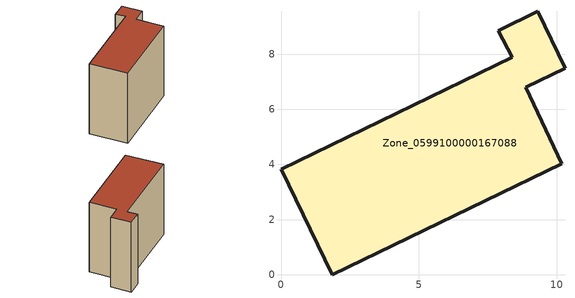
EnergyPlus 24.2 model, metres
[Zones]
Zone_0599100000167088
 floor ground (C_G): 7.87,8.85 9.31,9.55 10.3,7.48 8.87,6.79 10.18,4.03 1.86,0 0,3.82 8.38,7.88 z0
 wall outside (C_F): 1.86,0 10.18,4.03 8.87,6.79 10.3,7.48 9.31,9.55 7.87,8.85 8.38,7.88 0,3.82 1.86,0 z0:8.54
 roof outside (C_R): 10.3,7.48 9.31,9.55 7.87,8.85 8.38,7.88 0,3.82 1.86,0 10.18,4.03 8.87,6.79 z8.54
[BUILDING]
Pand.0599100000167088: North Axis=0; Terrain=City; Loads Convergence Tolerance Value=0.04; Temperature Convergence Tolerance Value=0.4; Solar Distribution=FullExterior; Maximum Number of Warmup Days=25; Minimum Number of Warmup Days=1
[Site:Location]
Rotterdam.The.Hague.AP_ZH_NLD Design_Conditions: Latitude=51.96; Longitude=4.45; Time Zone=1; Elevation=-4.5
[SITE:GROUNDTEMPERATURE:BUILDINGSURFACE]
18, 18, 18, 18, 18, 18, 18, 18, 18, 18, 18, 18
[MATERIAL] Thermal Absorptance=0.9; Solar Absorptance=0.7; Visible Absorptance=0.7
Name | Roughness | Thickness | Conductivity | Density | Specific Heat
G.TI.1946-1964 | MediumSmooth | 0.15 | 1 | 540 | 1210
F.TI.1946-1964 | Rough | 0.3 | 0.857143 | 1920 | 840
R.TI.1946-1964 | MediumRough | 0.2 | 0.277778 | 1500 | 1000
[CONSTRUCTION]
C_G: G.TI.1946-1964
C_F: F.TI.1946-1964
C_R: R.TI.1946-1964
[ZONE]
Zone_0599100000167088: Type=1; Multiplier=1; Ceiling Height=Autocalculate; Volume=Autocalculate; Floor Area=autocalculate; Part of Total Floor Area=Yes
[ZONEINFILTRATION:DESIGNFLOWRATE]
Infil_Zone_0599100000167088: Zone or ZoneList or Space or SpaceList=Zone_0599100000167088; Schedule=AlwaysOn; Design Flow Rate Calculation Method=Flow/Area; Flow Rate per Floor Area=0.003; Constant Term Coefficient=1; Temperature Term Coefficient=0; Velocity Term Coefficient=0; Velocity Squared Term Coefficient=0
[HVACTEMPLATE:ZONE:IDEALLOADSAIRSYSTEM]
Zone_0599100000167088: Maximum Heating Supply Air Temperature=50; Minimum Cooling Supply Air Temperature=13; Maximum Heating Supply Air Humidity Ratio=0.0156; Minimum Cooling Supply Air Humidity Ratio=0.0077; Heating Limit=NoLimit; Cooling Limit=NoLimit; Dehumidification Control Type=ConstantSensibleHeatRatio; Cooling Sensible Heat Ratio=0.7; Dehumidification Setpoint=60; Humidification Control Type=None; Humidification Setpoint=30; Outdoor Air Method=None; Outdoor Air Flow Rate per Person=0.00944; Outdoor Air Flow Rate per Zone Floor Area=0; Outdoor Air Flow Rate per Zone=0; Demand Controlled Ventilation Type=None; Outdoor Air Economizer Type=NoEconomizer; Heat Recovery Type=None; Sensible Heat Recovery Effectiveness=0.7; Latent Heat Recovery Effectiveness=0.65
[ZONECONTROL:THERMOSTAT]
ThermostatControl_Zone_0599100000167088: Zone or ZoneList=Zone_0599100000167088; Control Type Schedule=DualSetpointControlType; Control 1=Thermostat_Zone_0599100000167088; Temperature Difference Between Cutout And Setpoint=0
[THERMOSTATSETPOINT:DUALSETPOINT]
Thermostat_Zone_0599100000167088: Heating Setpoint Temperature Schedule=HeatingSetpoint_Zone_0599100000167088; Cooling Setpoint Temperature Schedule=CoolingSetpoint_Zone_0599100000167088
[SCHEDULE:COMPACT]
HeatingSetpoint_Zone_0599100000167088: Through: 12/31, For: AllDays, Until: 24:00, 21
CoolingSetpoint_Zone_0599100000167088: Through: 12/31, For: AllDays, Until: 24:00, 24
DualSetpointControlType: Through: 12/31, For: AllDays, Until: 24:00, 4
AlwaysOn: Through: 12/31, For: AllDays, Until: 24:00, 1
